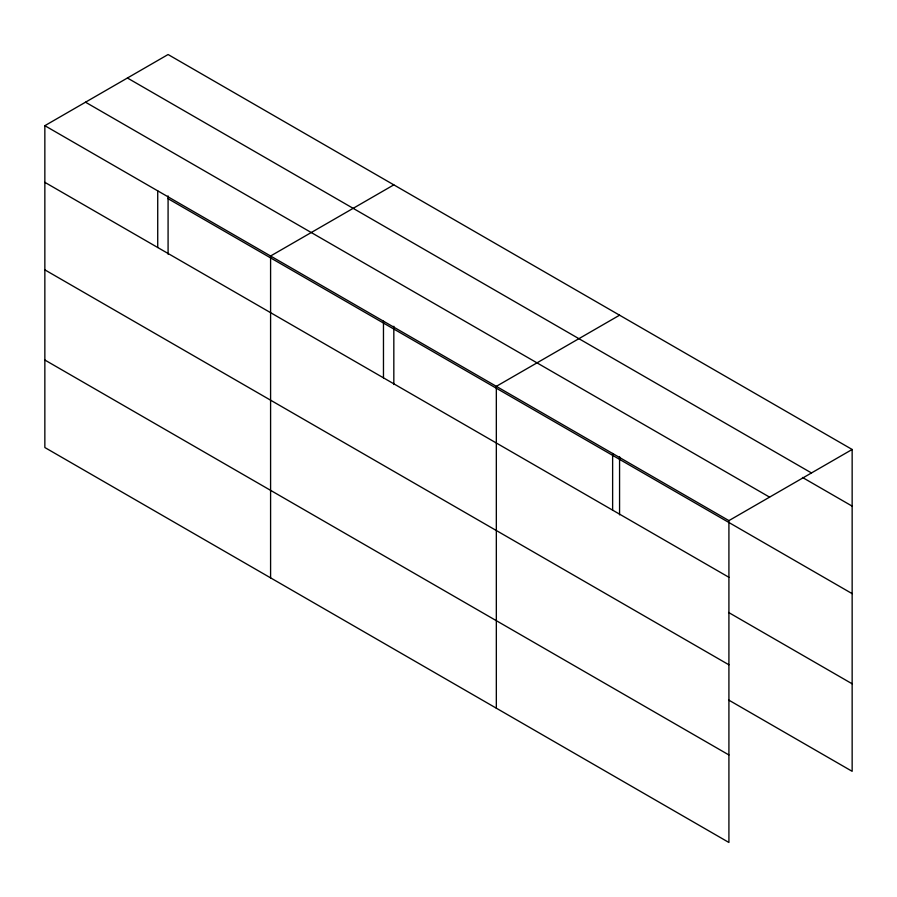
<?xml version="1.0" encoding="UTF-8"?>
<svg xmlns="http://www.w3.org/2000/svg" width="897" height="897" viewBox="0 0 897 897"><rect width="100%" height="100%" fill="white"/><g stroke="black" fill="none" stroke-linecap="round" stroke-linejoin="round"><path stroke-width="1.35" d="M728.913 664.8L728.913 520.619L44.85 125.681L44.85 447.525L728.913 842.474L728.913 664.8L44.85 269.851M728.588 699.985L852.15 771.319L852.15 449.475L168.087 54.526L44.85 125.681M393.828 184.86L270.591 256.004L270.591 577.859M619.569 315.195L496.333 386.338L496.333 708.193M728.913 520.619L852.15 449.475M127.419 78.005L811.482 472.954M802.479 477.462L852.15 506.132M85.518 102.202L769.581 497.14M168.087 198.708L852.15 593.646M44.85 182.338L728.913 577.287M728.588 612.472L852.15 683.806M44.85 360.022L728.913 754.96M619.569 456.584L619.569 514.856M612.629 453.478L612.629 510.146M393.828 326.261L393.828 384.521M383.468 321.171L383.468 377.839M168.087 195.927L168.087 254.187M157.726 190.848L157.726 247.505"/></g></svg>
